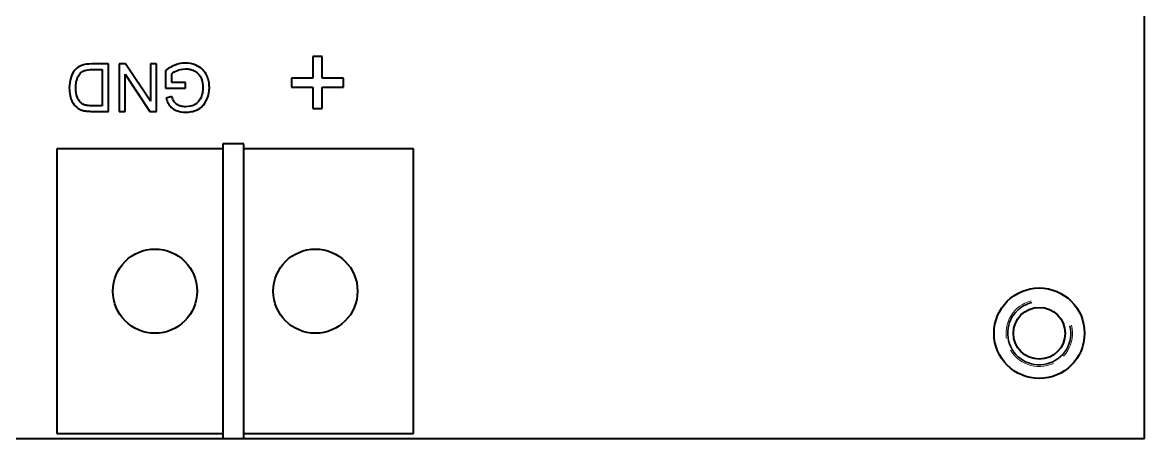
# Model space of a CAD drawing. Header units: millimetres. Extents: x 0 to 5945, y 0 to 4205.
# Drawn here: x 1691.4 to 1744.7, y 313.5 to 333.3 of the extents above; entities that cross this region are included whole.
import ezdxf

# ---------------------------------------------------------------- set-up
doc = ezdxf.new("R2010")
doc.units = ezdxf.units.MM
doc.header["$LTSCALE"] = 5
doc.linetypes.add('DASHED', pattern=[0.2067, 0.1654, -0.0413])
for name, color, linetype, lineweight in [('가려진 것(ISO)', 2, 'DASHED', 18), ('가시적인 것(ISO)', 3, 'Continuous', 40), ('가시적인 좁은 것(ISO)', 3, 'Continuous', 35)]:
    doc.layers.add(name, color=color, linetype=linetype, lineweight=lineweight)

msp = doc.modelspace()

# ---------------------------------------------------------------- linework, layer by layer
at = {"layer": '가려진 것(ISO)', "ltscale": 2.839803}
msp.add_arc((1739.737, 318.541), 1.582, 103.9074, 13.9074, dxfattribs=at)
at = {"layer": '가시적인 것(ISO)'}
for p, q in [((1744.737, 313.541), (1744.737, 372.541)), ((1705.675, 331.685), (1705.24, 331.685)), ((1705.24, 331.685), (1705.24, 330.656)), ((1705.675, 330.656), (1705.675, 331.685)), ((1695.529, 331.329), (1694.716, 331.329)), ((1694.75, 331.063), (1695.23, 331.063)), ((1695.23, 331.063), (1695.23, 329.345)), ((1695.529, 329.079), (1695.529, 331.329)), ((1696.333, 331.329), (1696.028, 331.329)), ((1696.028, 331.329), (1696.028, 329.079)), ((1697.516, 329.562), (1696.333, 331.329)), ((1697.801, 331.329), (1697.516, 331.329)), ((1697.516, 331.329), (1697.516, 329.562)), ((1697.801, 329.079), (1697.801, 331.329)), ((1698.238, 331.015), (1698.238, 330.182)), ((1696.313, 329.079), (1696.313, 330.845)), ((1696.313, 330.845), (1697.496, 329.079)), ((1698.53, 330.447), (1698.53, 330.864)), ((1699.19, 330.447), (1698.53, 330.447)), ((1699.19, 330.182), (1699.19, 330.447)), ((1705.24, 330.656), (1704.22, 330.656)), ((1704.22, 330.656), (1704.22, 330.227)), ((1706.695, 330.656), (1705.675, 330.656)), ((1706.695, 330.227), (1706.695, 330.656)), ((1698.238, 330.182), (1699.19, 330.182)), ((1704.22, 330.227), (1705.24, 330.227)), ((1705.24, 330.227), (1705.24, 329.207)), ((1705.675, 329.207), (1705.675, 330.227)), ((1705.675, 330.227), (1706.695, 330.227)), ((1698.54, 329.782), (1698.273, 329.708)), ((1694.754, 329.079), (1695.529, 329.079)), ((1695.23, 329.345), (1694.757, 329.345)), ((1696.028, 329.079), (1696.313, 329.079)), ((1697.496, 329.079), (1697.801, 329.079)), ((1705.24, 329.207), (1705.675, 329.207)), ((1693.078, 327.295), (1693.077, 326.779)), ((1700.957, 327.295), (1693.078, 327.295)), ((1700.957, 327.541), (1700.957, 313.541)), ((1701.957, 327.541), (1700.957, 327.541)), ((1701.957, 313.541), (1701.957, 327.541)), ((1710.017, 327.295), (1701.957, 327.295)), ((1710.017, 313.787), (1710.017, 327.295)), ((1693.077, 326.779), (1693.077, 313.787)), ((1574.737, 313.541), (1744.737, 313.541)), ((1693.077, 313.787), (1700.957, 313.787)), ((1700.957, 313.541), (1701.957, 313.541)), ((1701.957, 313.787), (1710.017, 313.787))]:
    msp.add_line(p, q, dxfattribs=at)
for centre, radius in [((1697.737, 320.541), 2), ((1705.357, 320.541), 2), ((1739.737, 318.541), 2.15), ((1739.737, 318.541), 1.23)]:
    msp.add_circle(centre, radius, dxfattribs=at)
for points, knots in [([(1694.716, 331.329), (1694.571, 331.329), (1694.382, 331.314), (1694.122, 331.206), (1694.045, 331.155), (1693.906, 331.014), (1693.834, 330.923), (1693.681, 330.546), (1693.668, 330.33), (1693.668, 330.192)], [-0.1519567, -0.1519567, -0.1519567, -0.1519567, -0.0990602, -0.0990602, -0.0700611, -0.0700611, -0.0415956, -0.0415956, 0, 0, 0, 0]), ([(1694.2, 330.905), (1694.225, 330.932), (1694.255, 330.954), (1694.33, 330.997), (1694.373, 331.013), (1694.494, 331.052), (1694.618, 331.063), (1694.75, 331.063)], [-0.059582, -0.059582, -0.059582, -0.059582, -0.0510715, -0.0510715, -0.039565, -0.039565, 0, 0, 0, 0]), ([(1699.17, 331.367), (1699.005, 331.367), (1698.845, 331.337), (1698.571, 331.233), (1698.416, 331.157), (1698.238, 331.015)], [-0.1562466, -0.1562466, -0.1562466, -0.1562466, -0.0682942, -0.0682942, 0, 0, 0, 0]), ([(1698.53, 330.864), (1698.599, 330.925), (1698.698, 330.978), (1698.866, 331.046), (1699.001, 331.097), (1699.187, 331.097)], [-0.1624234, -0.1624234, -0.1624234, -0.1624234, -0.0556453, -0.0556453, 0, 0, 0, 0]), ([(1700.319, 330.214), (1700.319, 330.309), (1700.31, 330.403), (1700.274, 330.584), (1700.247, 330.669), (1700.151, 330.885), (1700.08, 330.98), (1699.905, 331.155), (1699.786, 331.223), (1699.513, 331.337), (1699.344, 331.367), (1699.17, 331.367)], [-0.1464759, -0.1464759, -0.1464759, -0.1464759, -0.1299975, -0.1299975, -0.11426, -0.11426, -0.0888441, -0.0888441, -0.0521905, -0.0521905, 0, 0, 0, 0]), ([(1699.187, 331.097), (1699.256, 331.097), (1699.325, 331.09), (1699.46, 331.06), (1699.525, 331.038), (1699.64, 330.984), (1699.718, 330.942), (1699.859, 330.793), (1699.908, 330.71), (1699.994, 330.486), (1700.012, 330.338), (1700.012, 330.195)], [-0.1831674, -0.1831674, -0.1831674, -0.1831674, -0.1438051, -0.1438051, -0.1045616, -0.1045616, -0.0717557, -0.0717557, -0.042969, -0.042969, 0, 0, 0, 0]), ([(1693.975, 330.187), (1693.975, 330.286), (1693.982, 330.389), (1694.021, 330.597), (1694.05, 330.671), (1694.106, 330.79), (1694.147, 330.853), (1694.2, 330.905)], [-0.05469802, -0.05469802, -0.05469802, -0.05469802, -0.03942608, -0.03942608, -0.02232022, -0.02232022, 0, 0, 0, 0]), ([(1693.668, 330.192), (1693.668, 330.073), (1693.678, 329.954), (1693.727, 329.727), (1693.762, 329.627), (1693.863, 329.436), (1693.934, 329.347), (1694.023, 329.273)], [-0.09641481, -0.09641481, -0.09641481, -0.09641481, -0.0649102, -0.0649102, -0.03477881, -0.03477881, 0, 0, 0, 0]), ([(1694.373, 329.391), (1694.334, 329.406), (1694.298, 329.425), (1694.229, 329.475), (1694.197, 329.504), (1694.125, 329.587), (1694.074, 329.654), (1693.991, 329.888), (1693.975, 330.037), (1693.975, 330.187)], [-0.1329556, -0.1329556, -0.1329556, -0.1329556, -0.1088956, -0.1088956, -0.0834581, -0.0834581, -0.0449196, -0.0449196, 0, 0, 0, 0]), ([(1699.192, 329.039), (1699.284, 329.039), (1699.377, 329.047), (1699.552, 329.082), (1699.635, 329.107), (1699.844, 329.2), (1699.932, 329.269), (1700.065, 329.403), (1700.144, 329.506), (1700.285, 329.842), (1700.319, 330.025), (1700.319, 330.214)], [-0.2208185, -0.2208185, -0.2208185, -0.2208185, -0.1886635, -0.1886635, -0.1585616, -0.1585616, -0.1092245, -0.1092245, -0.0567436, -0.0567436, 0, 0, 0, 0]), ([(1700.012, 330.195), (1700.012, 330.116), (1700.005, 330.038), (1699.976, 329.886), (1699.955, 329.813), (1699.926, 329.742)], [-0.04649619, -0.04649619, -0.04649619, -0.04649619, -0.0228229, -0.0228229, 0, 0, 0, 0]), ([(1694.757, 329.345), (1694.683, 329.345), (1694.602, 329.347), (1694.474, 329.363), (1694.418, 329.373), (1694.373, 329.391)], [-0.03407256, -0.03407256, -0.03407256, -0.03407256, -0.01458407, -0.01458407, 0, 0, 0, 0]), ([(1698.273, 329.708), (1698.294, 329.623), (1698.324, 329.539), (1698.413, 329.367), (1698.463, 329.311), (1698.569, 329.208), (1698.654, 329.157), (1698.888, 329.063), (1699.039, 329.039), (1699.192, 329.039)], [-0.1017638, -0.1017638, -0.1017638, -0.1017638, -0.0899797, -0.0899797, -0.075762, -0.075762, -0.0458478, -0.0458478, 0, 0, 0, 0]), ([(1699.19, 329.295), (1699.117, 329.295), (1699.043, 329.303), (1698.896, 329.343), (1698.834, 329.373), (1698.716, 329.448), (1698.678, 329.495), (1698.605, 329.599), (1698.568, 329.689), (1698.54, 329.782)], [-0.05959311, -0.05959311, -0.05959311, -0.05959311, -0.05136855, -0.05136855, -0.04257626, -0.04257626, -0.02911316, -0.02911316, 0, 0, 0, 0]), ([(1699.926, 329.742), (1699.876, 329.626), (1699.807, 329.543), (1699.701, 329.436), (1699.626, 329.391), (1699.492, 329.335), (1699.38, 329.295), (1699.19, 329.295)], [-0.2024066, -0.2024066, -0.2024066, -0.2024066, -0.1409423, -0.1409423, -0.0569604, -0.0569604, 0, 0, 0, 0]), ([(1694.023, 329.273), (1694.069, 329.233), (1694.119, 329.201), (1694.23, 329.146), (1694.29, 329.126), (1694.352, 329.111)], [-0.03716641, -0.03716641, -0.03716641, -0.03716641, -0.01906772, -0.01906772, 0, 0, 0, 0]), ([(1694.352, 329.111), (1694.406, 329.099), (1694.467, 329.091), (1694.598, 329.081), (1694.678, 329.079), (1694.754, 329.079)], [-0.03915868, -0.03915868, -0.03915868, -0.03915868, -0.02265509, -0.02265509, 0, 0, 0, 0])]:
    msp.add_open_spline(points, degree=3, knots=knots, dxfattribs=at)
at = {"layer": '가시적인 좁은 것(ISO)'}
msp.add_arc((1739.737, 318.541), 1.5, 103.9074, 13.9074, dxfattribs=at)

doc.saveas('drawing.dxf')
